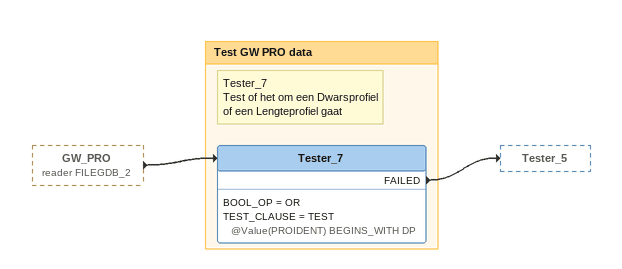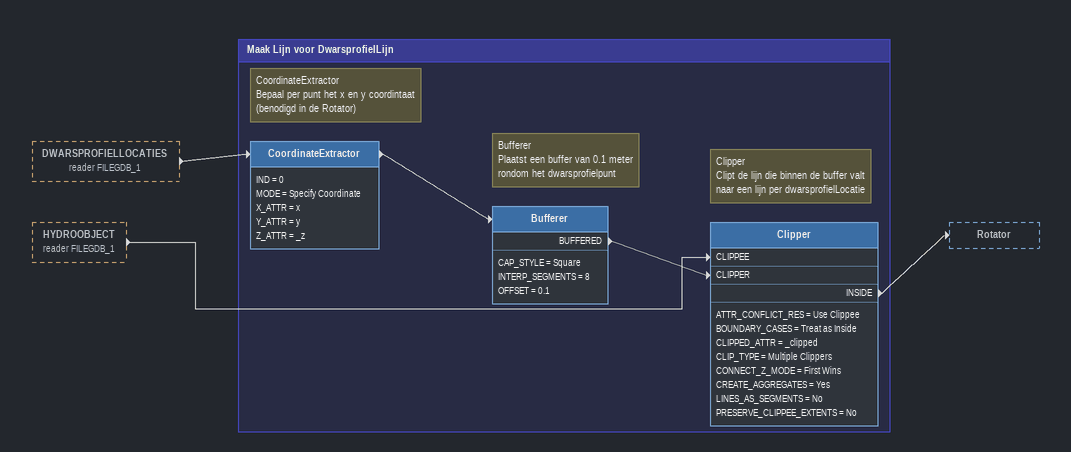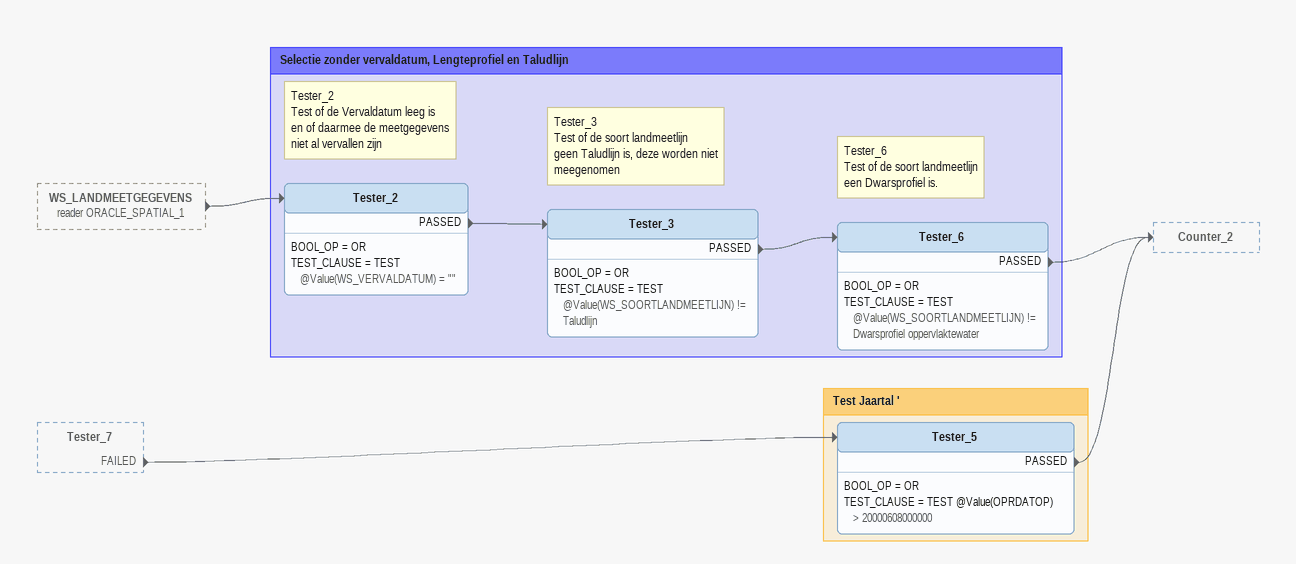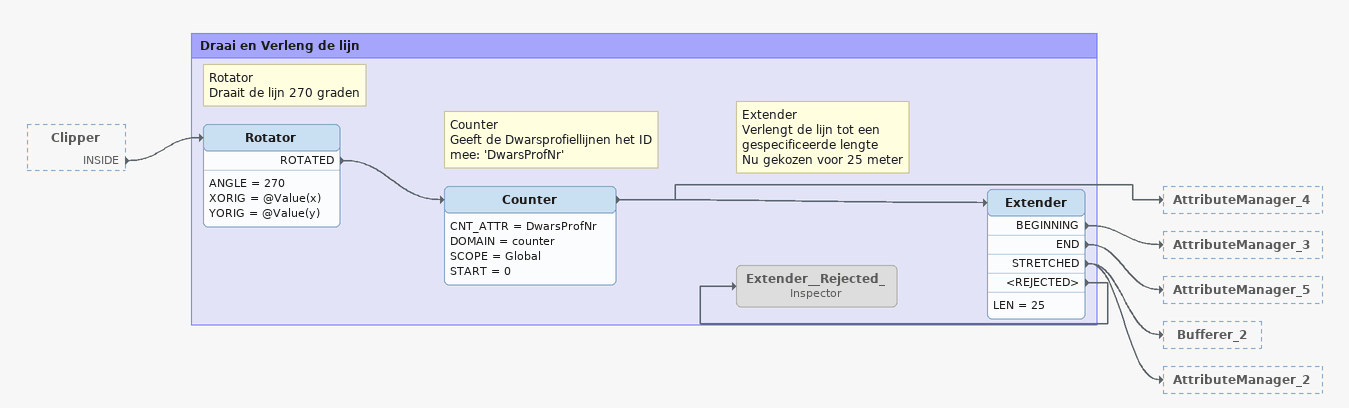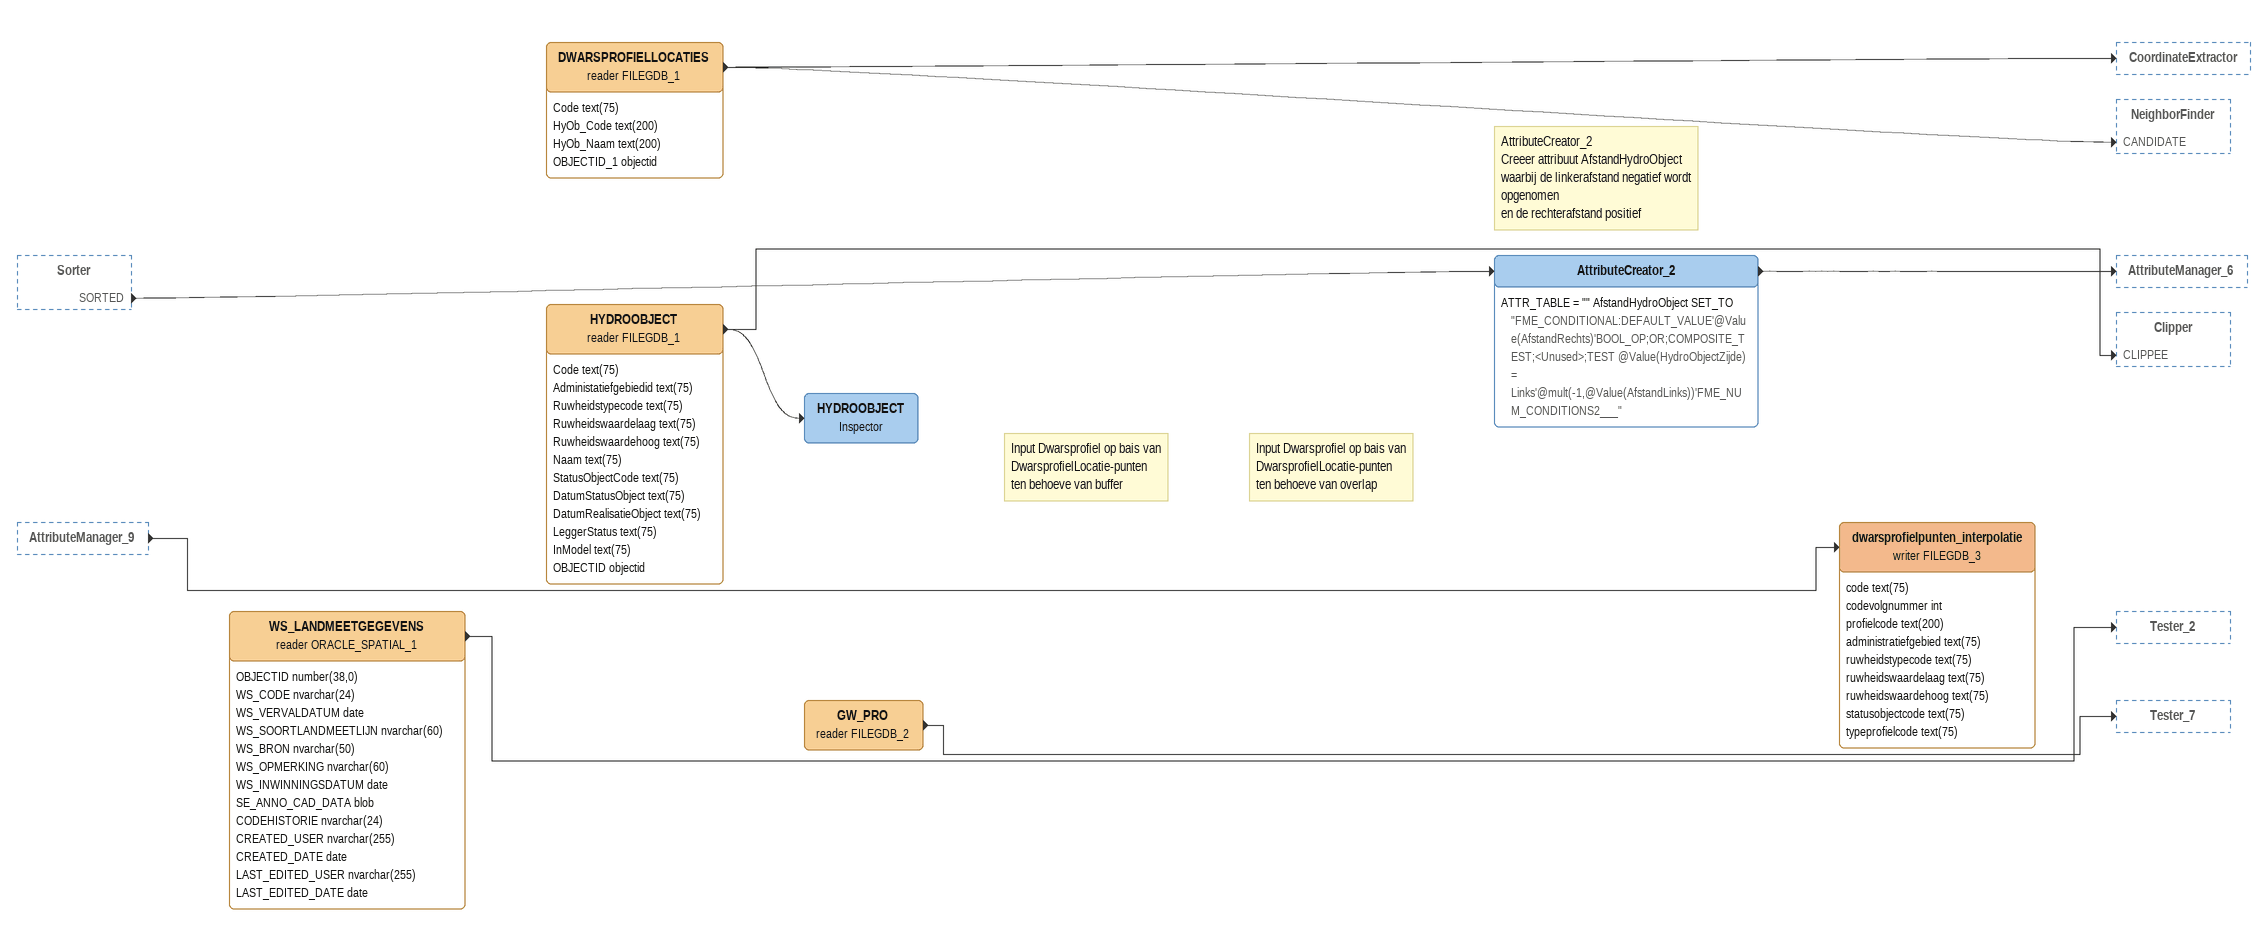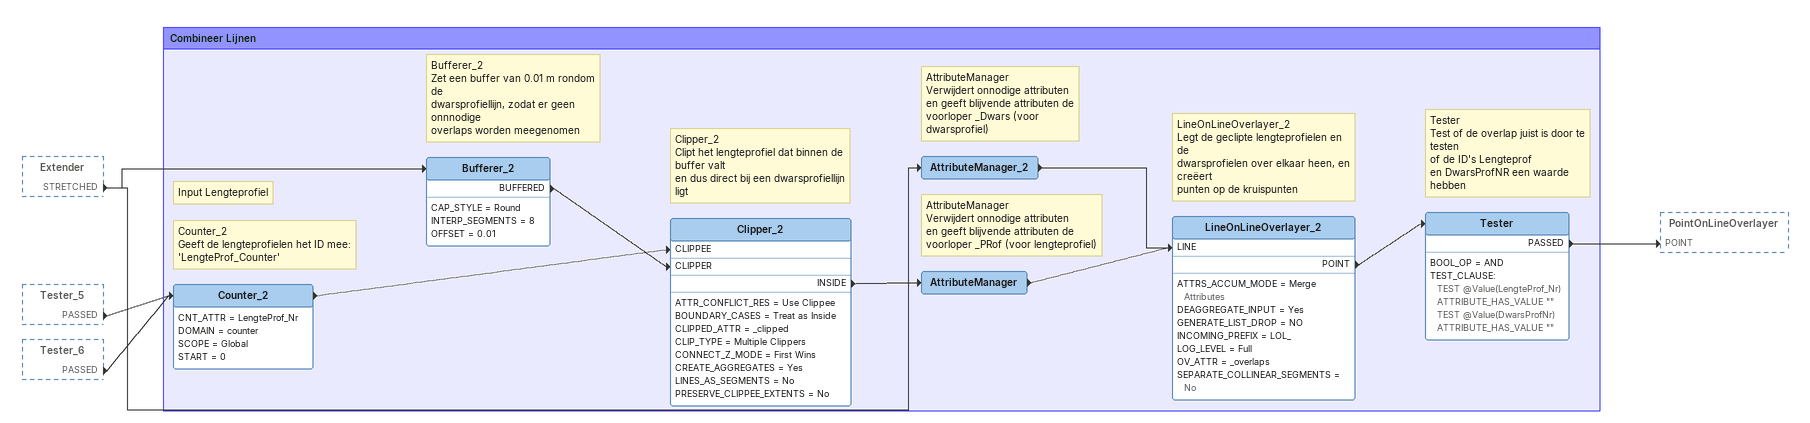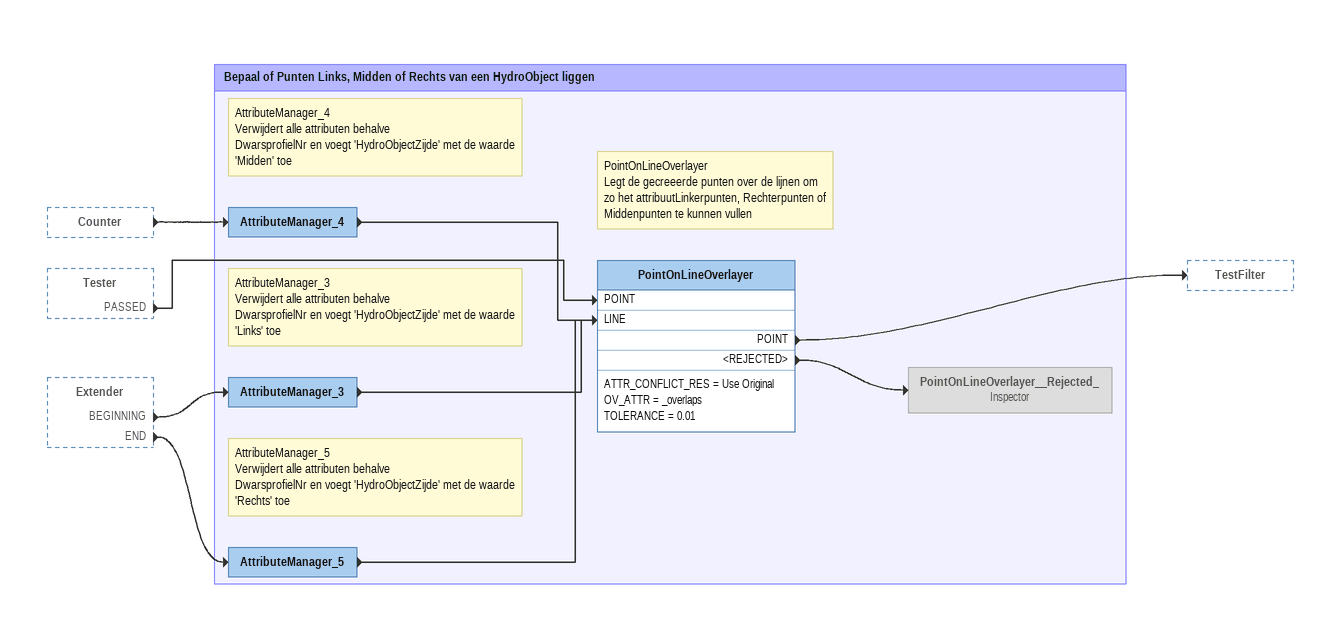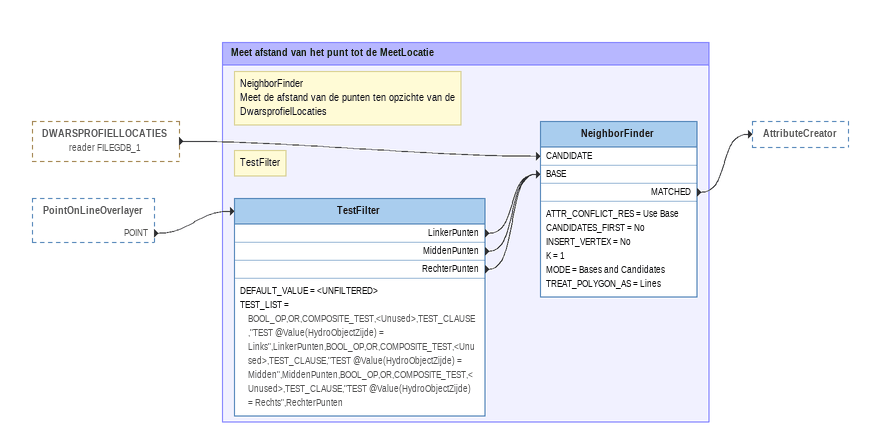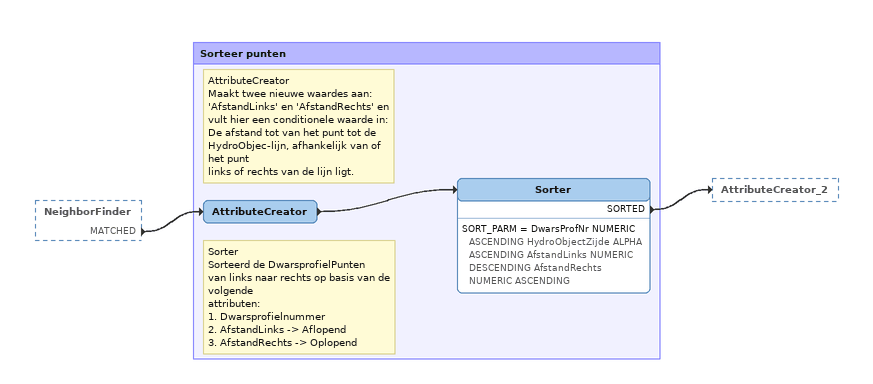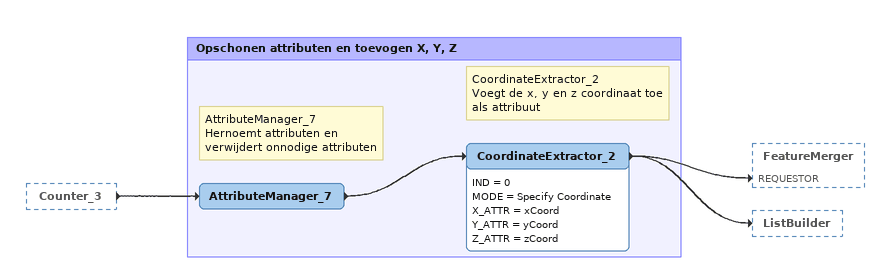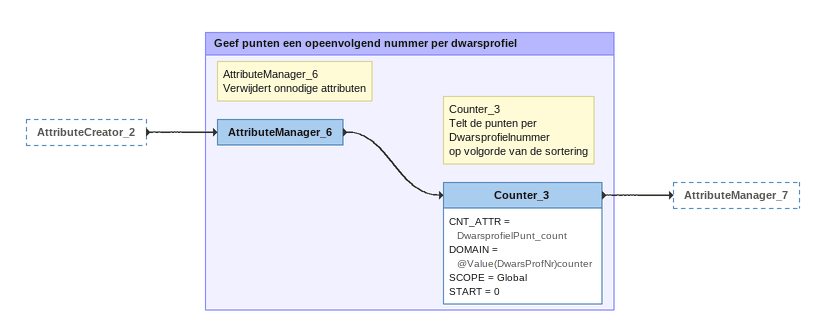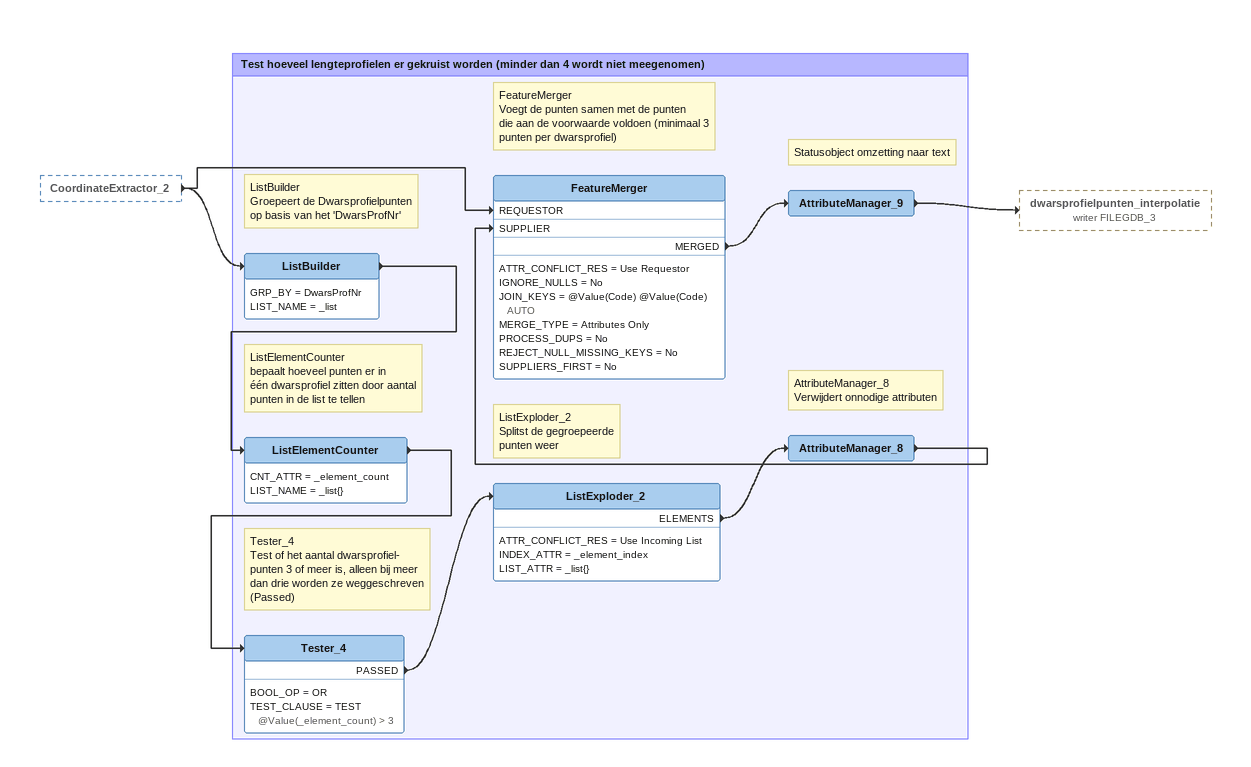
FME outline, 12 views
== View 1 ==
GW_PRO (reader FILEGDB_2) [outside]
    -> Tester_7

Bookmark: Test GW PRO data
Note: Tester_7 / Test of het om een Dwarsprofiel / of een Lengteprofiel gaat
Tester_7
    BOOL_OP = OR
    TEST_CLAUSE = TEST @Value(PROIDENT) BEGINS_WITH DP
    FAILED -> Tester_5

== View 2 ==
DWARSPROFIELLOCATIES (reader FILEGDB_1) [outside]
    -> CoordinateExtractor
HYDROOBJECT (reader FILEGDB_1) [outside]
    -> Clipper [CLIPPEE]

Bookmark: Maak Lijn voor DwarsprofielLijn
Note: CoordinateExtractor / Bepaal per punt het x en y coordintaat / (benodigd in de Rotator)
CoordinateExtractor
    IND = 0
    MODE = Specify Coordinate
    X_ATTR = x
    Y_ATTR = y
    Z_ATTR = _z
    -> Bufferer
Note: Bufferer / Plaatst een buffer van 0.1 meter / rondom het dwarsprofielpunt
Bufferer
    CAP_STYLE = Square
    INTERP_SEGMENTS = 8
    OFFSET = 0.1
    BUFFERED -> Clipper [CLIPPER]
Note: Clipper / Clipt de lijn die binnen de buffer valt / naar een lijn per dwarsprofielLocatie
Clipper
    ATTR_CONFLICT_RES = Use Clippee
    BOUNDARY_CASES = Treat as Inside
    CLIPPED_ATTR = _clipped
    CLIP_TYPE = Multiple Clippers
    CONNECT_Z_MODE = First Wins
    CREATE_AGGREGATES = Yes
    LINES_AS_SEGMENTS = No
    PRESERVE_CLIPPEE_EXTENTS = No
    INSIDE -> Rotator

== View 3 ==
WS_LANDMEETGEGEVENS (reader ORACLE_SPATIAL_1) [outside]
    -> Tester_2
Tester_7 [outside]
    FAILED -> Tester_5

Bookmark: Selectie zonder vervaldatum, Lengteprofiel en Taludlijn
Note: Tester_2 / Test of de Vervaldatum leeg is / en of daarmee de meetgegevens / niet al vervallen zijn
Tester_2
    BOOL_OP = OR
    TEST_CLAUSE = TEST @Value(WS_VERVALDATUM) = ""
    PASSED -> Tester_3
Note: Tester_3 / Test of de soort landmeetlijn / geen Taludlijn is, deze worden niet / meegenomen
Tester_3
    BOOL_OP = OR
    TEST_CLAUSE = TEST @Value(WS_SOORTLANDMEETLIJN) != Taludlijn
    PASSED -> Tester_6
Note: Tester_6 / Test of de soort landmeetlijn / een Dwarsprofiel is.
Tester_6
    BOOL_OP = OR
    TEST_CLAUSE = TEST @Value(WS_SOORTLANDMEETLIJN) != Dwarsprofiel oppervlaktewater
    PASSED -> Counter_2

Bookmark: Test Jaartal '
Tester_5
    BOOL_OP = OR
    TEST_CLAUSE = TEST @Value(OPRDATOP) > 20000608000000
    PASSED -> Counter_2

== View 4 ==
Clipper [outside]
    INSIDE -> Rotator

Bookmark: Draai en Verleng de lijn
Note: Rotator / Draait de lijn 270 graden
Rotator
    ANGLE = 270
    XORIG = @Value(x)
    YORIG = @Value(y)
    ROTATED -> Counter
Note: Counter / Geeft de Dwarsprofiellijnen het ID mee: 'DwarsProfNr'
Counter
    CNT_ATTR = DwarsProfNr
    DOMAIN = counter
    SCOPE = Global
    START = 0
    -> Extender
    -> AttributeManager_4
Note: Extender / Verlengt de lijn tot een gespecificeerde lengte / Nu gekozen voor 25 meter
Extender
    LEN = 25
    BEGINNING -> AttributeManager_3
    END -> AttributeManager_5
    STRETCHED -> Bufferer_2
    STRETCHED -> AttributeManager_2
    <REJECTED> -> Extender__Rejected_
Extender__Rejected_: Inspector [off]

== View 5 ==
Sorter [outside]
    SORTED -> AttributeCreator_2
AttributeManager_9 [outside]
    -> dwarsprofielpunten_interpolatie (writer FILEGDB_3)
WS_LANDMEETGEGEVENS (reader ORACLE_SPATIAL_1)
    attributes: OBJECTID number(38,0), WS_CODE nvarchar(24), WS_VERVALDATUM date, WS_SOORTLANDMEETLIJN nvarchar(60), WS_BRON nvarchar(50), WS_OPMERKING nvarchar(60), WS_INWINNINGSDATUM date, SE_ANNO_CAD_DATA blob, CODEHISTORIE nvarchar(24), CREATED_USER nvarchar(255), CREATED_DATE date, LAST_EDITED_USER nvarchar(255), LAST_EDITED_DATE date
    -> Tester_2
HYDROOBJECT (reader FILEGDB_1)
    attributes: Code text(75), Administatiefgebiedid text(75), Ruwheidstypecode text(75), Ruwheidswaardelaag text(75), Ruwheidswaardehoog text(75), Naam text(75), StatusObjectCode text(75), DatumStatusObject text(75), DatumRealisatieObject text(75), LeggerStatus text(75), InModel text(75), OBJECTID objectid
    -> Clipper [CLIPPEE]
    -> HYDROOBJECT
Note: Input Dwarsprofiel op bais van / DwarsprofielLocatie-punten / ten behoeve van buffer
Note: Input Dwarsprofiel op bais van / DwarsprofielLocatie-punten / ten behoeve van overlap
HYDROOBJECT: Inspector
DWARSPROFIELLOCATIES (reader FILEGDB_1)
    attributes: Code text(75), HyOb_Code text(200), HyOb_Naam text(200), OBJECTID_1 objectid
    -> CoordinateExtractor
    -> NeighborFinder [CANDIDATE]
GW_PRO (reader FILEGDB_2)
    -> Tester_7
Note: AttributeCreator_2 / Creeer attribuut AfstandHydroObject / waarbij de linkerafstand negatief wordt opgenomen / en de rechterafstand positief
AttributeCreator_2
    ATTR_TABLE = "" AfstandHydroObject SET_TO "FME_CONDITIONAL:DEFAULT_VALUE'@Value(AfstandRechts)'BOOL_OP;OR;COMPOSITE_TEST;<Unused>;TEST @Value(HydroObjectZijde) = Links'@mult(-1,@Value(AfstandLinks))'FME_NUM_CONDITIONS2___"
    -> AttributeManager_6
dwarsprofielpunten_interpolatie (writer FILEGDB_3)
    attributes: code text(75), codevolgnummer int, profielcode text(200), administratiefgebied text(75), ruwheidstypecode text(75), ruwheidswaardelaag text(75), ruwheidswaardehoog text(75), statusobjectcode text(75), typeprofielcode text(75)

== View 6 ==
Extender [outside]
    STRETCHED -> Bufferer_2
    STRETCHED -> AttributeManager_2
Tester_5 [outside]
    PASSED -> Counter_2
Tester_6 [outside]
    PASSED -> Counter_2

Bookmark: Combineer Lijnen
Note: Bufferer_2 / Zet een buffer van 0.01 m rondom de / dwarsprofiellijn, zodat er geen onnnodige / overlaps worden meegenomen
Bufferer_2
    CAP_STYLE = Round
    INTERP_SEGMENTS = 8
    OFFSET = 0.01
    BUFFERED -> Clipper_2 [CLIPPER]
Note: AttributeManager / Verwijdert onnodige attributen / en geeft blijvende attributen de / voorloper _Dwars (voor dwarsprofiel)
AttributeManager_2
    -> LineOnLineOverlayer_2 [LINE]
Note: Input Lengteprofiel
Note: Counter_2 / Geeft de lengteprofielen het ID mee: / 'LengteProf_Counter'
Counter_2
    CNT_ATTR = LengteProf_Nr
    DOMAIN = counter
    SCOPE = Global
    START = 0
    -> Clipper_2 [CLIPPEE]
Note: Clipper_2 / Clipt het lengteprofiel dat binnen de buffer valt / en dus direct bij een dwarsprofiellijn ligt
Clipper_2
    ATTR_CONFLICT_RES = Use Clippee
    BOUNDARY_CASES = Treat as Inside
    CLIPPED_ATTR = _clipped
    CLIP_TYPE = Multiple Clippers
    CONNECT_Z_MODE = First Wins
    CREATE_AGGREGATES = Yes
    LINES_AS_SEGMENTS = No
    PRESERVE_CLIPPEE_EXTENTS = No
    INSIDE -> AttributeManager
Note: AttributeManager / Verwijdert onnodige attributen / en geeft blijvende attributen de / voorloper _PRof (voor lengteprofiel)
AttributeManager
    -> LineOnLineOverlayer_2 [LINE]
Note: LineOnLineOverlayer_2 / Legt de geclipte lengteprofielen en de / dwarsprofielen over elkaar heen, en creëert / punten op de kruispunten
LineOnLineOverlayer_2
    ATTRS_ACCUM_MODE = Merge Attributes
    DEAGGREGATE_INPUT = Yes
    GENERATE_LIST_DROP = NO
    INCOMING_PREFIX = LOL_
    LOG_LEVEL = Full
    OV_ATTR = _overlaps
    SEPARATE_COLLINEAR_SEGMENTS = No
    POINT -> Tester
Note: Tester / Test of de overlap juist is door te testen / of de ID's Lengteprof / en DwarsProfNR een waarde hebben
Tester
    BOOL_OP = AND
    TEST_CLAUSE:
      TEST @Value(LengteProf_Nr) ATTRIBUTE_HAS_VALUE ""
      TEST @Value(DwarsProfNr) ATTRIBUTE_HAS_VALUE ""
    PASSED -> PointOnLineOverlayer [POINT]

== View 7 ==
Counter [outside]
    -> AttributeManager_4
Tester [outside]
    PASSED -> PointOnLineOverlayer [POINT]
Extender [outside]
    BEGINNING -> AttributeManager_3
    END -> AttributeManager_5

Bookmark: Bepaal of Punten Links, Midden of Rechts van een HydroObject liggen
Note: AttributeManager_4 / Verwijdert alle attributen behalve / DwarsprofielNr en voegt 'HydroObjectZijde' met de waarde 'Midden' toe
AttributeManager_4
    -> PointOnLineOverlayer [LINE]
Note: AttributeManager_3 / Verwijdert alle attributen behalve / DwarsprofielNr en voegt 'HydroObjectZijde' met de waarde 'Links' toe
AttributeManager_3
    -> PointOnLineOverlayer [LINE]
Note: AttributeManager_5 / Verwijdert alle attributen behalve / DwarsprofielNr en voegt 'HydroObjectZijde' met de waarde 'Rechts' toe
AttributeManager_5
    -> PointOnLineOverlayer [LINE]
Note: PointOnLineOverlayer / Legt de gecreeerde punten over de lijnen om / zo het attribuutLinkerpunten, Rechterpunten of / Middenpunten te kunnen vullen
PointOnLineOverlayer
    ATTR_CONFLICT_RES = Use Original
    OV_ATTR = _overlaps
    TOLERANCE = 0.01
    POINT -> TestFilter
    <REJECTED> -> PointOnLineOverlayer__Rejected_
PointOnLineOverlayer__Rejected_: Inspector [off]

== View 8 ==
DWARSPROFIELLOCATIES (reader FILEGDB_1) [outside]
    -> NeighborFinder [CANDIDATE]
PointOnLineOverlayer [outside]
    POINT -> TestFilter

Bookmark: Meet afstand van het punt tot de MeetLocatie
Note: TestFilter
TestFilter
    DEFAULT_VALUE = <UNFILTERED>
    TEST_LIST = BOOL_OP,OR,COMPOSITE_TEST,<Unused>,TEST_CLAUSE,"TEST @Value(HydroObjectZijde) = Links",LinkerPunten,BOOL_OP,OR,COMPOSITE_TEST,<Unused>,TEST_CLAUSE,"TEST @Value(HydroObjectZijde) = Midden",MiddenPunten,BOOL_OP,OR,COMPOSITE_TEST,<Unused>,TEST_CLAUSE,"TEST @Value(HydroObjectZijde) = Rechts",RechterPunten
    LinkerPunten -> NeighborFinder [BASE]
    MiddenPunten -> NeighborFinder [BASE]
    RechterPunten -> NeighborFinder [BASE]
Note: NeighborFinder / Meet de afstand van de punten ten opzichte van de DwarsprofielLocaties
NeighborFinder
    ATTR_CONFLICT_RES = Use Base
    CANDIDATES_FIRST = No
    INSERT_VERTEX = No
    K = 1
    MODE = Bases and Candidates
    TREAT_POLYGON_AS = Lines
    MATCHED -> AttributeCreator

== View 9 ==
NeighborFinder [outside]
    MATCHED -> AttributeCreator

Bookmark: Sorteer punten
Note: AttributeCreator / Maakt twee nieuwe waardes aan: / 'AfstandLinks' en 'AfstandRechts' en / vult hier een conditionele waarde in: / De afstand tot van het punt tot de / HydroObjec-lijn, afhankelijk van of het punt / links of rechts van de lijn ligt.
AttributeCreator
    -> Sorter
Note: Sorter / Sorteerd de DwarsprofielPunten / van links naar rechts op basis van de volgende / attributen: / 1. Dwarsprofielnummer / 2. AfstandLinks -> Aflopend / 3. AfstandRechts -> Oplopend
Sorter
    SORT_PARM = DwarsProfNr NUMERIC ASCENDING HydroObjectZijde ALPHA ASCENDING AfstandLinks NUMERIC DESCENDING AfstandRechts NUMERIC ASCENDING
    SORTED -> AttributeCreator_2

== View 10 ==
Counter_3 [outside]
    -> AttributeManager_7

Bookmark: Opschonen attributen en toevogen X, Y, Z
Note: AttributeManager_7 / Hernoemt attributen en / verwijdert onnodige attributen
AttributeManager_7
    -> CoordinateExtractor_2
Note: CoordinateExtractor_2 / Voegt de x, y en z coordinaat toe / als attribuut
CoordinateExtractor_2
    IND = 0
    MODE = Specify Coordinate
    X_ATTR = xCoord
    Y_ATTR = yCoord
    Z_ATTR = zCoord
    -> FeatureMerger [REQUESTOR]
    -> ListBuilder

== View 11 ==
AttributeCreator_2 [outside]
    -> AttributeManager_6

Bookmark: Geef punten een opeenvolgend nummer per dwarsprofiel
Note: AttributeManager_6 / Verwijdert onnodige attributen
AttributeManager_6
    -> Counter_3
Note: Counter_3 / Telt de punten per Dwarsprofielnummer / op volgorde van de sortering
Counter_3
    CNT_ATTR = DwarsprofielPunt_count
    DOMAIN = @Value(DwarsProfNr)counter
    SCOPE = Global
    START = 0
    -> AttributeManager_7

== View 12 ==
CoordinateExtractor_2 [outside]
    -> FeatureMerger [REQUESTOR]
    -> ListBuilder

Bookmark: Test hoeveel lengteprofielen er gekruist worden (minder dan 4 wordt niet meegenomen)
Note: ListBuilder / Groepeert de Dwarsprofielpunten / op basis van het 'DwarsProfNr'
ListBuilder
    GRP_BY = DwarsProfNr
    LIST_NAME = _list
    -> ListElementCounter
Note: ListElementCounter / bepaalt hoeveel punten er in / één dwarsprofiel zitten door aantal / punten in de list te tellen
ListElementCounter
    CNT_ATTR = _element_count
    LIST_NAME = _list{}
    -> Tester_4
Note: Tester_4 / Test of het aantal dwarsprofiel- / punten 3 of meer is, alleen bij meer / dan drie worden ze weggeschreven / (Passed)
Tester_4
    BOOL_OP = OR
    TEST_CLAUSE = TEST @Value(_element_count) > 3
    PASSED -> ListExploder_2
Note: ListExploder_2 / Splitst de gegroepeerde / punten weer
ListExploder_2
    ATTR_CONFLICT_RES = Use Incoming List
    INDEX_ATTR = _element_index
    LIST_ATTR = _list{}
    ELEMENTS -> AttributeManager_8
Note: AttributeManager_8 / Verwijdert onnodige attributen
AttributeManager_8
    -> FeatureMerger [SUPPLIER]
Note: FeatureMerger / Voegt de punten samen met de punten / die aan de voorwaarde voldoen (minimaal 3 / punten per dwarsprofiel)
FeatureMerger
    ATTR_CONFLICT_RES = Use Requestor
    IGNORE_NULLS = No
    JOIN_KEYS = @Value(Code) @Value(Code) AUTO
    MERGE_TYPE = Attributes Only
    PROCESS_DUPS = No
    REJECT_NULL_MISSING_KEYS = No
    SUPPLIERS_FIRST = No
    MERGED -> AttributeManager_9
Note: Statusobject omzetting naar text
AttributeManager_9
    -> dwarsprofielpunten_interpolatie (writer FILEGDB_3)
